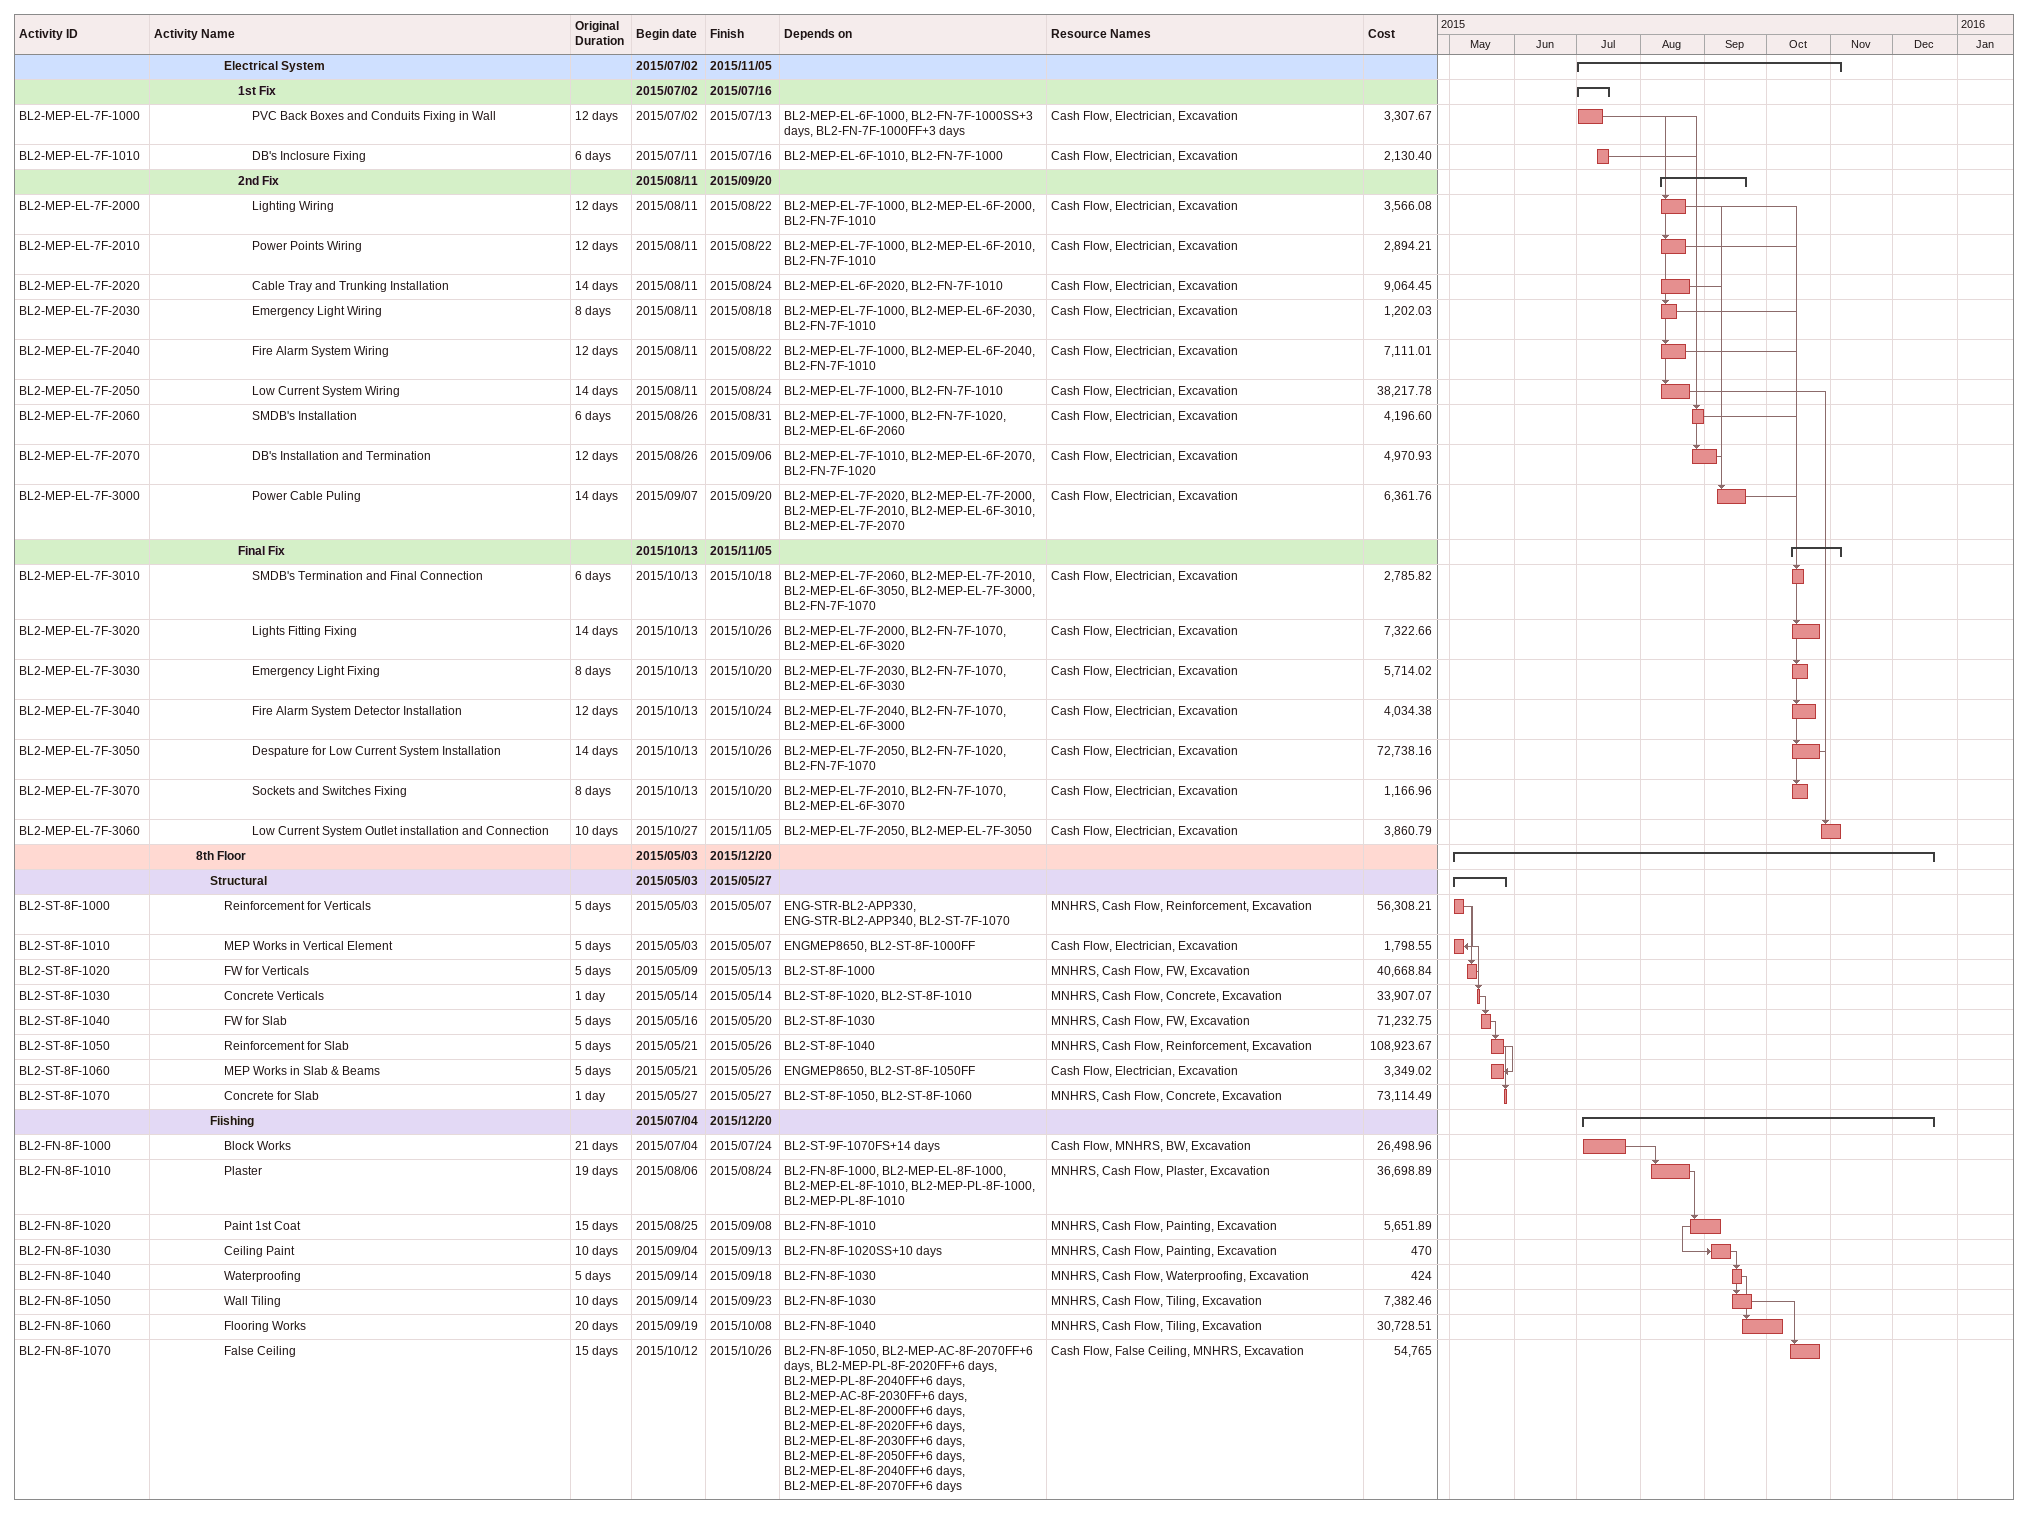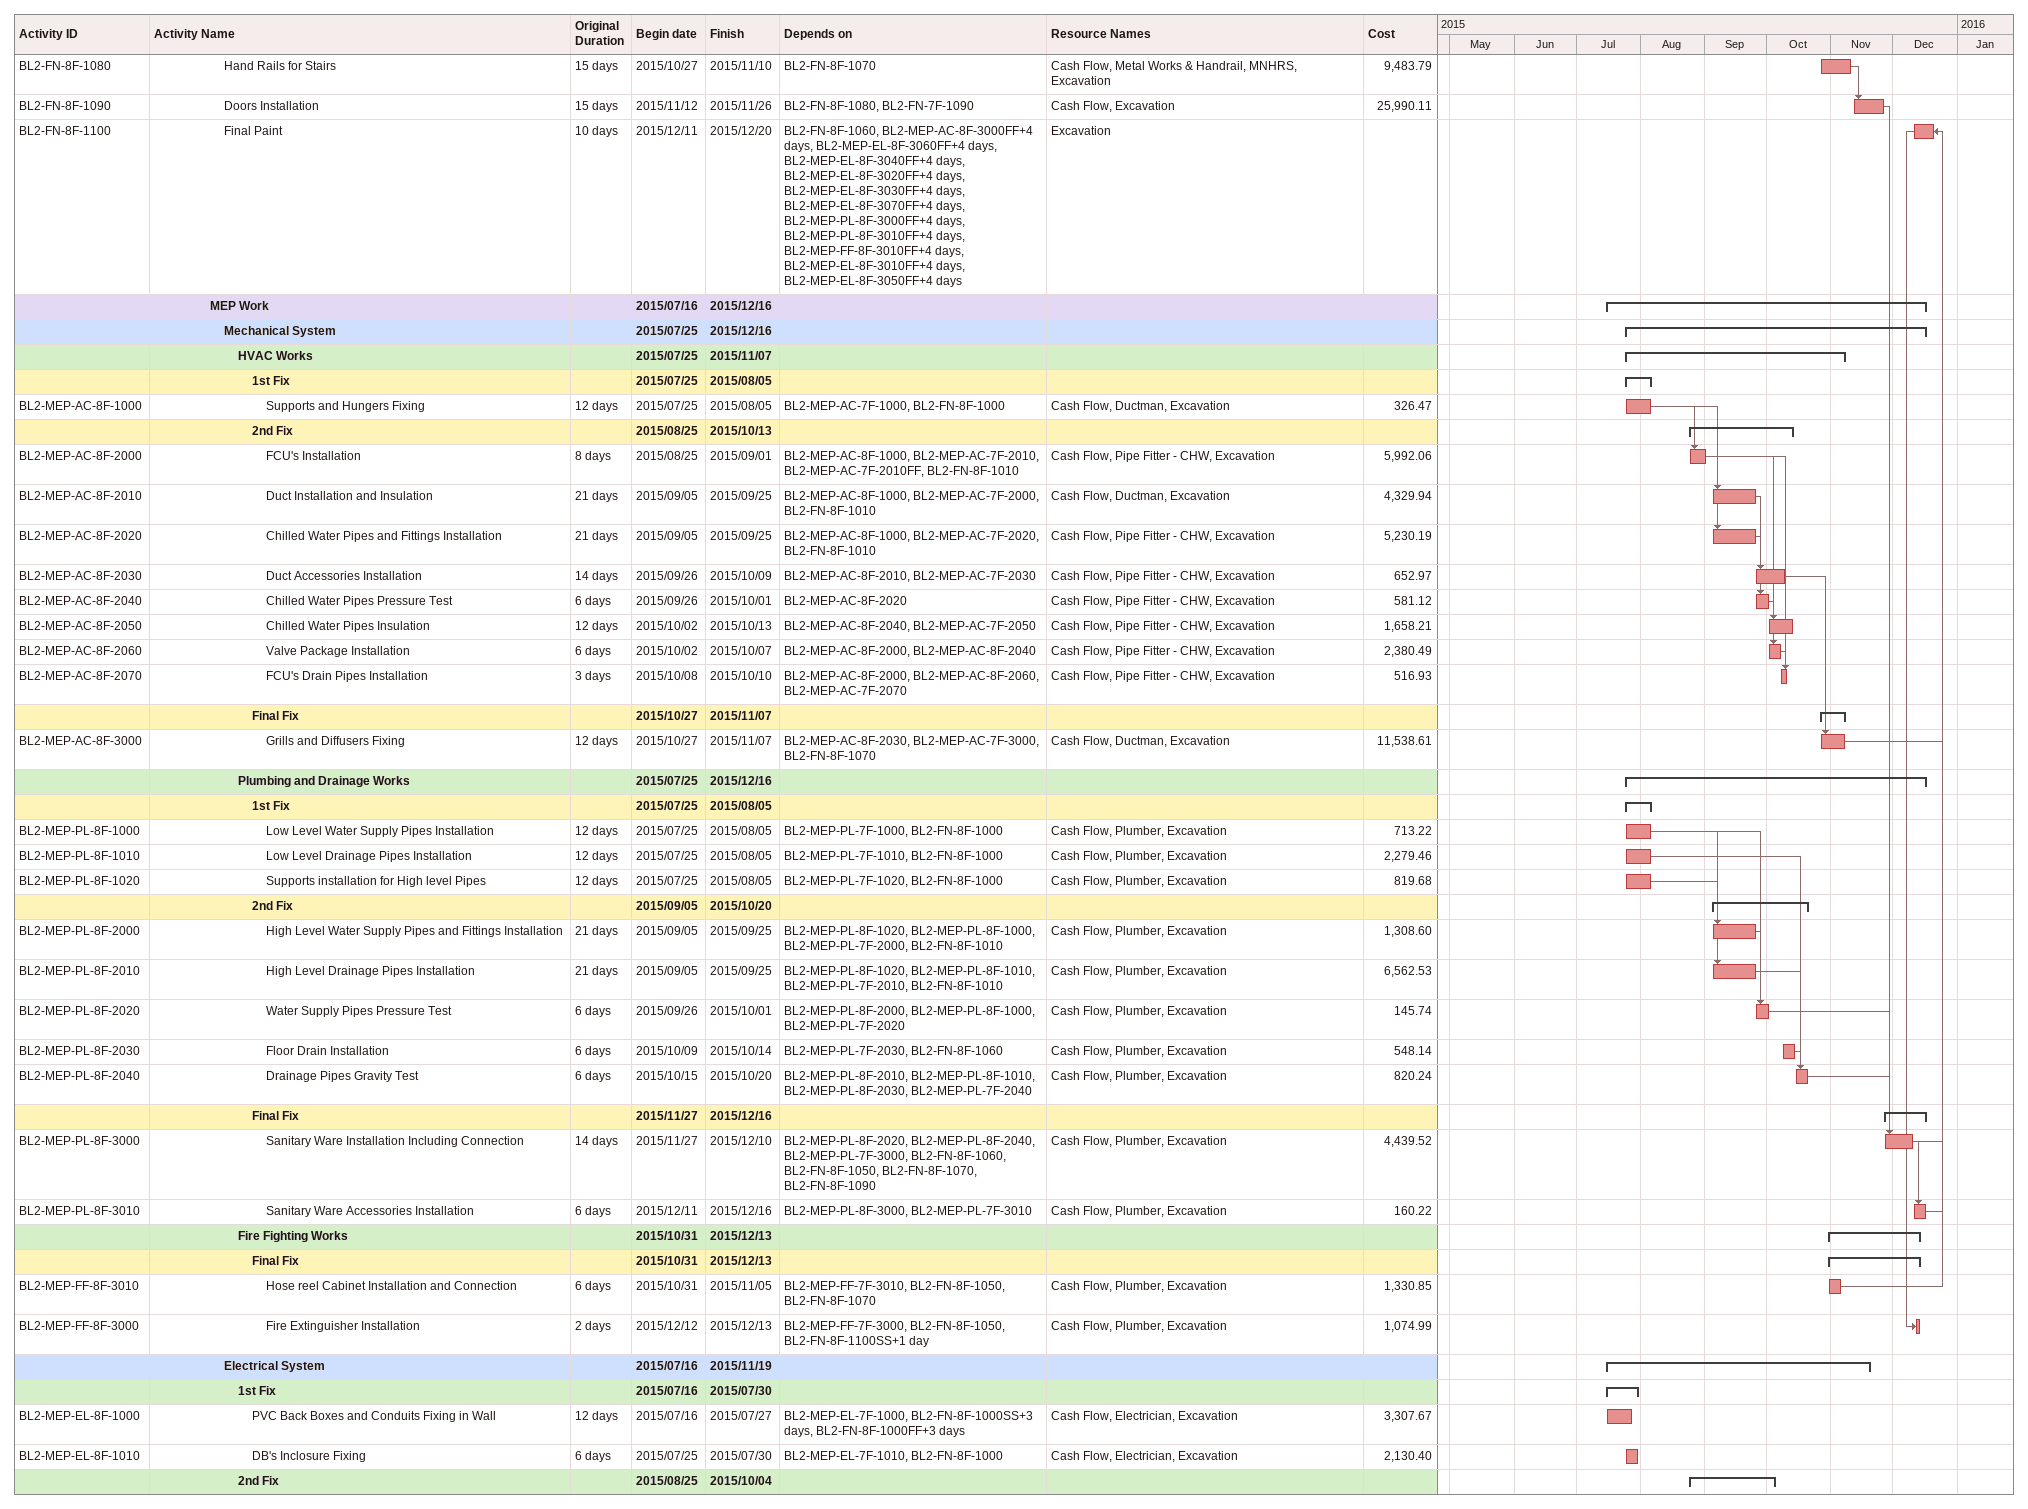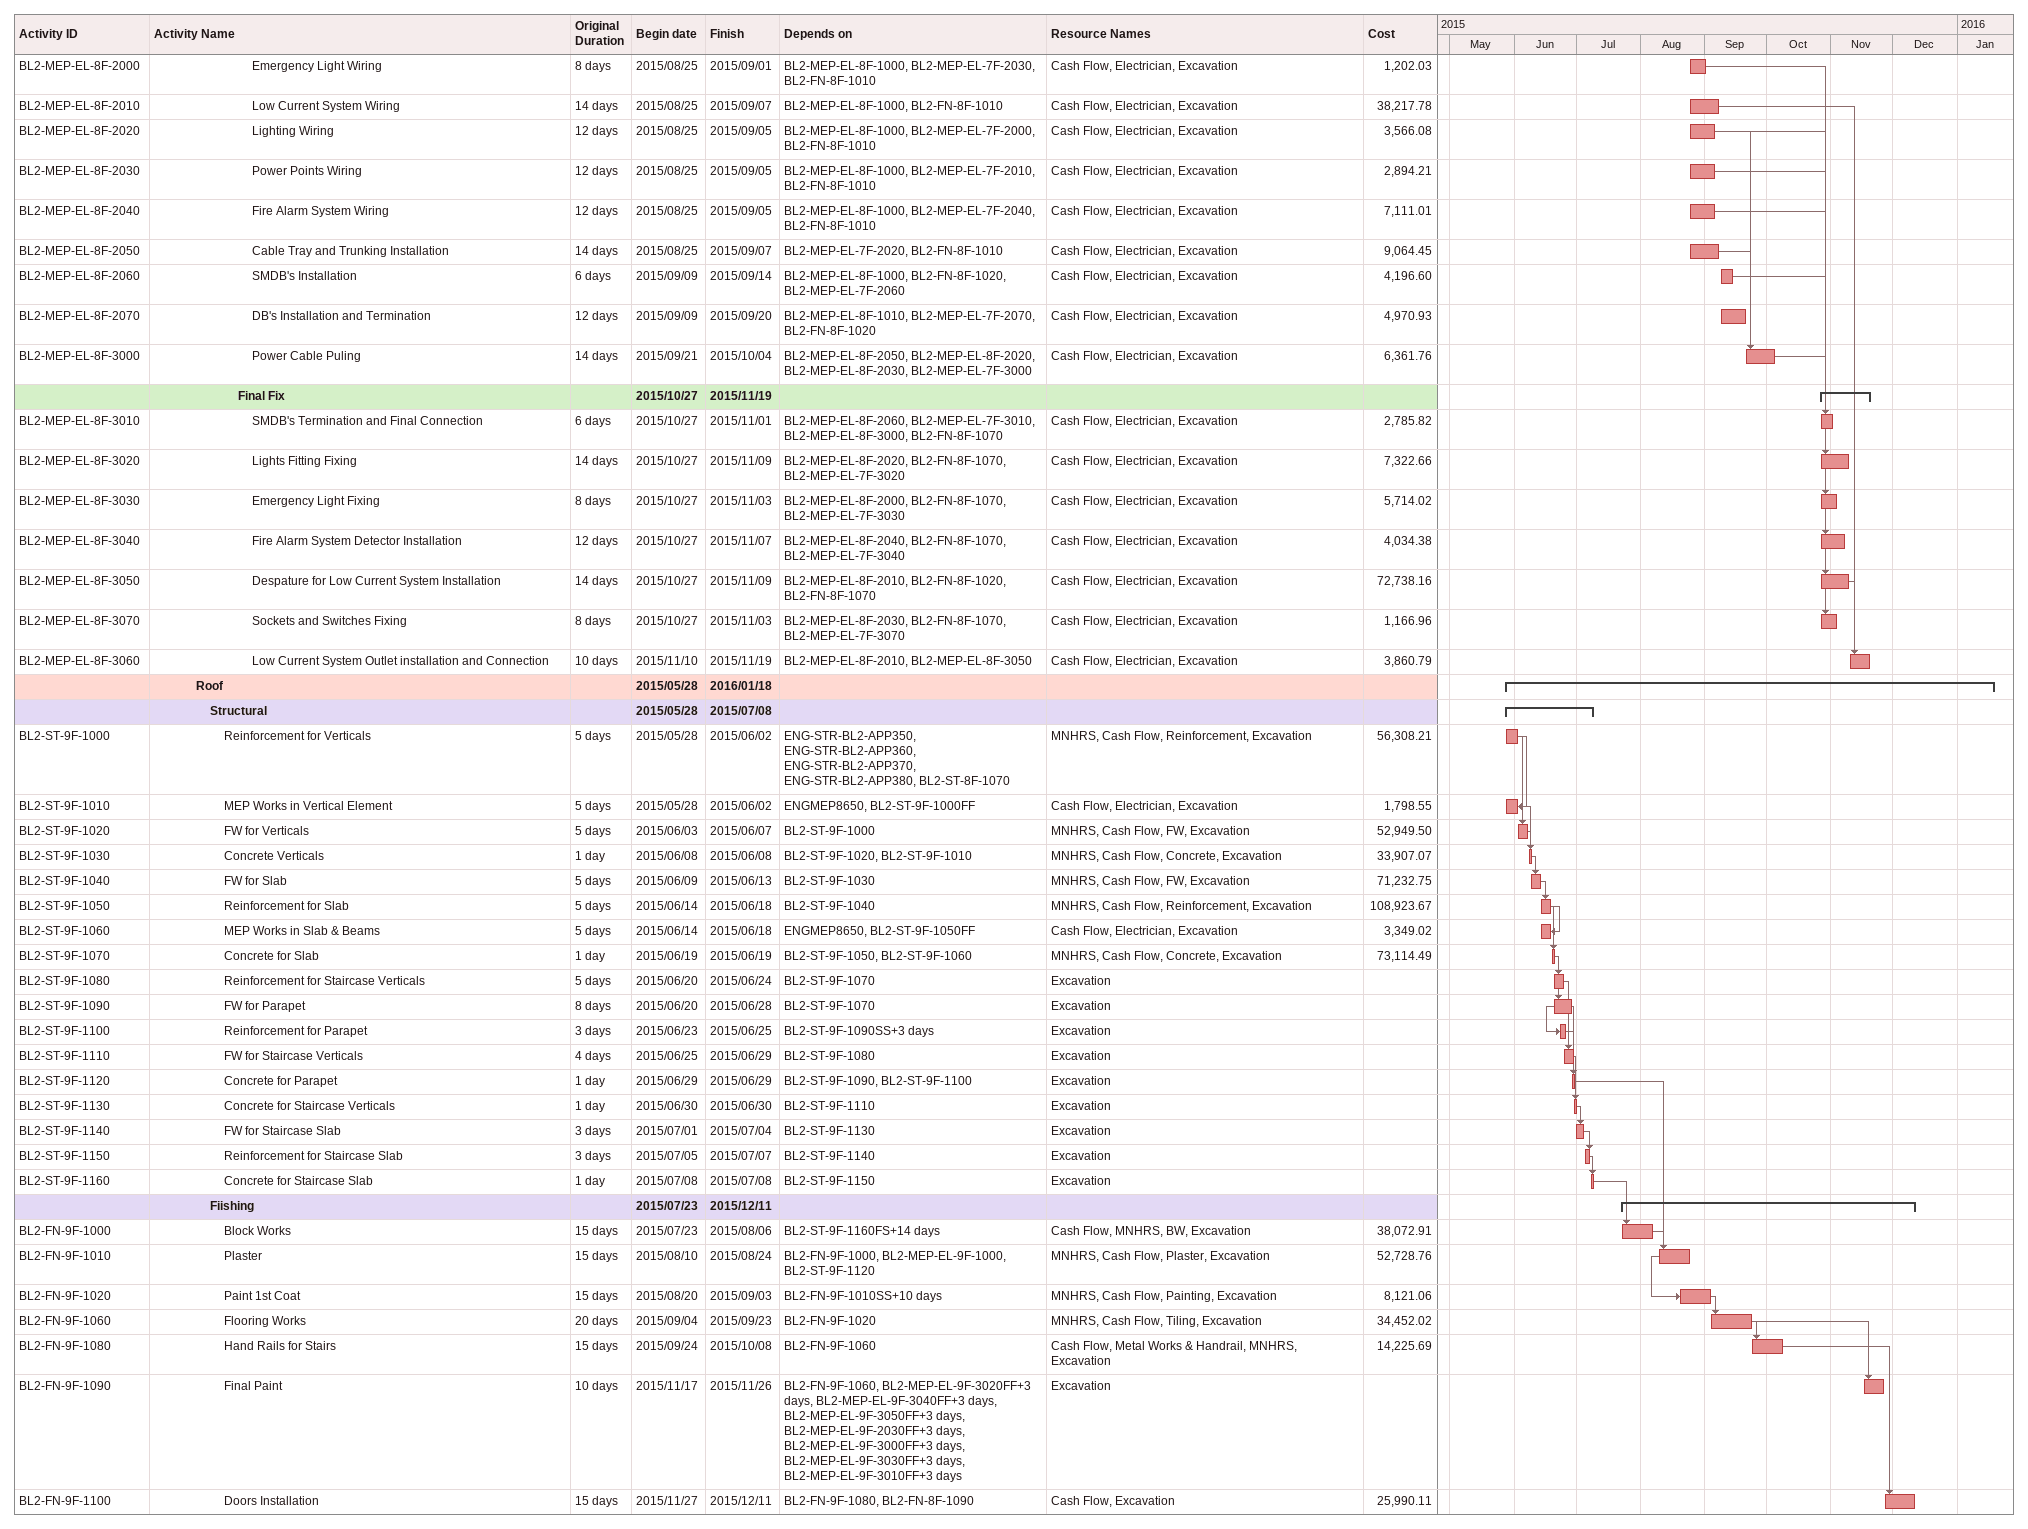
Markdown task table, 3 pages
| ID | Level | Task | Original duration | Start | Finish | Predecessors | Resources | Cost |
|---|---|---|---|---|---|---|---|---|
|  | 6 | **Electrical System** |  | 2015-07-02 | 2015-11-05 |  |  |  |
|  | 7 | **1st Fix** |  | 2015-07-02 | 2015-07-16 |  |  |  |
| BL2-MEP-EL-7F-1000 | 8 | PVC Back Boxes and Conduits Fixing in Wall | 12d | 2015-07-02 | 2015-07-13 | BL2-MEP-EL-6F-1000, BL2-FN-7F-1000SS+3d, BL2-FN-7F-1000FF+3d | Cash Flow, Electrician, Excavation | 3307.67 |
| BL2-MEP-EL-7F-1010 | 8 | DB's Inclosure Fixing | 6d | 2015-07-11 | 2015-07-16 | BL2-MEP-EL-6F-1010, BL2-FN-7F-1000 | Cash Flow, Electrician, Excavation | 2130.40 |
|  | 7 | **2nd Fix** |  | 2015-08-11 | 2015-09-20 |  |  |  |
| BL2-MEP-EL-7F-2000 | 8 | Lighting Wiring | 12d | 2015-08-11 | 2015-08-22 | BL2-MEP-EL-7F-1000, BL2-MEP-EL-6F-2000, BL2-FN-7F-1010 | Cash Flow, Electrician, Excavation | 3566.08 |
| BL2-MEP-EL-7F-2010 | 8 | Power Points Wiring | 12d | 2015-08-11 | 2015-08-22 | BL2-MEP-EL-7F-1000, BL2-MEP-EL-6F-2010, BL2-FN-7F-1010 | Cash Flow, Electrician, Excavation | 2894.21 |
| BL2-MEP-EL-7F-2020 | 8 | Cable Tray and Trunking Installation | 14d | 2015-08-11 | 2015-08-24 | BL2-MEP-EL-6F-2020, BL2-FN-7F-1010 | Cash Flow, Electrician, Excavation | 9064.45 |
| BL2-MEP-EL-7F-2030 | 8 | Emergency Light Wiring | 8d | 2015-08-11 | 2015-08-18 | BL2-MEP-EL-7F-1000, BL2-MEP-EL-6F-2030, BL2-FN-7F-1010 | Cash Flow, Electrician, Excavation | 1202.03 |
| BL2-MEP-EL-7F-2040 | 8 | Fire Alarm System Wiring | 12d | 2015-08-11 | 2015-08-22 | BL2-MEP-EL-7F-1000, BL2-MEP-EL-6F-2040, BL2-FN-7F-1010 | Cash Flow, Electrician, Excavation | 7111.01 |
| BL2-MEP-EL-7F-2050 | 8 | Low Current System Wiring | 14d | 2015-08-11 | 2015-08-24 | BL2-MEP-EL-7F-1000, BL2-FN-7F-1010 | Cash Flow, Electrician, Excavation | 38217.78 |
| BL2-MEP-EL-7F-2060 | 8 | SMDB's Installation | 6d | 2015-08-26 | 2015-08-31 | BL2-MEP-EL-7F-1000, BL2-FN-7F-1020, BL2-MEP-EL-6F-2060 | Cash Flow, Electrician, Excavation | 4196.60 |
| BL2-MEP-EL-7F-2070 | 8 | DB's Installation and Termination | 12d | 2015-08-26 | 2015-09-06 | BL2-MEP-EL-7F-1010, BL2-MEP-EL-6F-2070, BL2-FN-7F-1020 | Cash Flow, Electrician, Excavation | 4970.93 |
| BL2-MEP-EL-7F-3000 | 8 | Power Cable Puling | 14d | 2015-09-07 | 2015-09-20 | BL2-MEP-EL-7F-2020, BL2-MEP-EL-7F-2000, BL2-MEP-EL-7F-2010, BL2-MEP-EL-6F-3010, BL2-MEP-EL-7F-2070 | Cash Flow, Electrician, Excavation | 6361.76 |
|  | 7 | **Final Fix** |  | 2015-10-13 | 2015-11-05 |  |  |  |
| BL2-MEP-EL-7F-3010 | 8 | SMDB's Termination and Final Connection | 6d | 2015-10-13 | 2015-10-18 | BL2-MEP-EL-7F-2060, BL2-MEP-EL-7F-2010, BL2-MEP-EL-6F-3050, BL2-MEP-EL-7F-3000, BL2-FN-7F-1070 | Cash Flow, Electrician, Excavation | 2785.82 |
| BL2-MEP-EL-7F-3020 | 8 | Lights Fitting Fixing | 14d | 2015-10-13 | 2015-10-26 | BL2-MEP-EL-7F-2000, BL2-FN-7F-1070, BL2-MEP-EL-6F-3020 | Cash Flow, Electrician, Excavation | 7322.66 |
| BL2-MEP-EL-7F-3030 | 8 | Emergency Light Fixing | 8d | 2015-10-13 | 2015-10-20 | BL2-MEP-EL-7F-2030, BL2-FN-7F-1070, BL2-MEP-EL-6F-3030 | Cash Flow, Electrician, Excavation | 5714.02 |
| BL2-MEP-EL-7F-3040 | 8 | Fire Alarm System Detector Installation | 12d | 2015-10-13 | 2015-10-24 | BL2-MEP-EL-7F-2040, BL2-FN-7F-1070, BL2-MEP-EL-6F-3000 | Cash Flow, Electrician, Excavation | 4034.38 |
| BL2-MEP-EL-7F-3050 | 8 | Despature for Low Current System Installation | 14d | 2015-10-13 | 2015-10-26 | BL2-MEP-EL-7F-2050, BL2-FN-7F-1020, BL2-FN-7F-1070 | Cash Flow, Electrician, Excavation | 72738.16 |
| BL2-MEP-EL-7F-3070 | 8 | Sockets and Switches Fixing | 8d | 2015-10-13 | 2015-10-20 | BL2-MEP-EL-7F-2010, BL2-FN-7F-1070, BL2-MEP-EL-6F-3070 | Cash Flow, Electrician, Excavation | 1166.96 |
| BL2-MEP-EL-7F-3060 | 8 | Low Current System Outlet installation and Connection | 10d | 2015-10-27 | 2015-11-05 | BL2-MEP-EL-7F-2050, BL2-MEP-EL-7F-3050 | Cash Flow, Electrician, Excavation | 3860.79 |
|  | 4 | **8th Floor** |  | 2015-05-03 | 2015-12-20 |  |  |  |
|  | 5 | **Structural** |  | 2015-05-03 | 2015-05-27 |  |  |  |
| BL2-ST-8F-1000 | 6 | Reinforcement for Verticals | 5d | 2015-05-03 | 2015-05-07 | ENG-STR-BL2-APP330, ENG-STR-BL2-APP340, BL2-ST-7F-1070 | MNHRS, Cash Flow, Reinforcement, Excavation | 56308.21 |
| BL2-ST-8F-1010 | 6 | MEP Works in Vertical Element | 5d | 2015-05-03 | 2015-05-07 | ENGMEP8650, BL2-ST-8F-1000FF | Cash Flow, Electrician, Excavation | 1798.55 |
| BL2-ST-8F-1020 | 6 | FW for Verticals | 5d | 2015-05-09 | 2015-05-13 | BL2-ST-8F-1000 | MNHRS, Cash Flow, FW, Excavation | 40668.84 |
| BL2-ST-8F-1030 | 6 | Concrete Verticals | 1d | 2015-05-14 | 2015-05-14 | BL2-ST-8F-1020, BL2-ST-8F-1010 | MNHRS, Cash Flow, Concrete, Excavation | 33907.07 |
| BL2-ST-8F-1040 | 6 | FW for Slab | 5d | 2015-05-16 | 2015-05-20 | BL2-ST-8F-1030 | MNHRS, Cash Flow, FW, Excavation | 71232.75 |
| BL2-ST-8F-1050 | 6 | Reinforcement for Slab | 5d | 2015-05-21 | 2015-05-26 | BL2-ST-8F-1040 | MNHRS, Cash Flow, Reinforcement, Excavation | 108923.67 |
| BL2-ST-8F-1060 | 6 | MEP Works in Slab & Beams | 5d | 2015-05-21 | 2015-05-26 | ENGMEP8650, BL2-ST-8F-1050FF | Cash Flow, Electrician, Excavation | 3349.02 |
| BL2-ST-8F-1070 | 6 | Concrete for Slab | 1d | 2015-05-27 | 2015-05-27 | BL2-ST-8F-1050, BL2-ST-8F-1060 | MNHRS, Cash Flow, Concrete, Excavation | 73114.49 |
|  | 5 | **Fiishing** |  | 2015-07-04 | 2015-12-20 |  |  |  |
| BL2-FN-8F-1000 | 6 | Block Works | 21d | 2015-07-04 | 2015-07-24 | BL2-ST-9F-1070FS+14d | Cash Flow, MNHRS, BW, Excavation | 26498.96 |
| BL2-FN-8F-1010 | 6 | Plaster | 19d | 2015-08-06 | 2015-08-24 | BL2-FN-8F-1000, BL2-MEP-EL-8F-1000, BL2-MEP-EL-8F-1010, BL2-MEP-PL-8F-1000, BL2-MEP-PL-8F-1010 | MNHRS, Cash Flow, Plaster, Excavation | 36698.89 |
| BL2-FN-8F-1020 | 6 | Paint 1st Coat | 15d | 2015-08-25 | 2015-09-08 | BL2-FN-8F-1010 | MNHRS, Cash Flow, Painting, Excavation | 5651.89 |
| BL2-FN-8F-1030 | 6 | Ceiling Paint | 10d | 2015-09-04 | 2015-09-13 | BL2-FN-8F-1020SS+10d | MNHRS, Cash Flow, Painting, Excavation | 470 |
| BL2-FN-8F-1040 | 6 | Waterproofing | 5d | 2015-09-14 | 2015-09-18 | BL2-FN-8F-1030 | MNHRS, Cash Flow, Waterproofing, Excavation | 424 |
| BL2-FN-8F-1050 | 6 | Wall Tiling | 10d | 2015-09-14 | 2015-09-23 | BL2-FN-8F-1030 | MNHRS, Cash Flow, Tiling, Excavation | 7382.46 |
| BL2-FN-8F-1060 | 6 | Flooring Works | 20d | 2015-09-19 | 2015-10-08 | BL2-FN-8F-1040 | MNHRS, Cash Flow, Tiling, Excavation | 30728.51 |
| BL2-FN-8F-1070 | 6 | False Ceiling | 15d | 2015-10-12 | 2015-10-26 | BL2-FN-8F-1050, BL2-MEP-AC-8F-2070FF+6d, BL2-MEP-PL-8F-2020FF+6d, BL2-MEP-PL-8F-2040FF+6d, BL2-MEP-AC-8F-2030FF+6d, BL2-MEP-EL-8F-2000FF+6d, BL2-MEP-EL-8F-2020FF+6d, BL2-MEP-EL-8F-2030FF+6d, BL2-MEP-EL-8F-2050FF+6d, BL2-MEP-EL-8F-2040FF+6d, BL2-MEP-EL-8F-2070FF+6d | Cash Flow, False Ceiling, MNHRS, Excavation | 54765 |
| BL2-FN-8F-1080 | 6 | Hand Rails for Stairs | 15d | 2015-10-27 | 2015-11-10 | BL2-FN-8F-1070 | Cash Flow, Metal Works & Handrail, MNHRS, Excavation | 9483.79 |
| BL2-FN-8F-1090 | 6 | Doors Installation | 15d | 2015-11-12 | 2015-11-26 | BL2-FN-8F-1080, BL2-FN-7F-1090 | Cash Flow, Excavation | 25990.11 |
| BL2-FN-8F-1100 | 6 | Final Paint | 10d | 2015-12-11 | 2015-12-20 | BL2-FN-8F-1060, BL2-MEP-AC-8F-3000FF+4d, BL2-MEP-EL-8F-3060FF+4d, BL2-MEP-EL-8F-3040FF+4d, BL2-MEP-EL-8F-3020FF+4d, BL2-MEP-EL-8F-3030FF+4d, BL2-MEP-EL-8F-3070FF+4d, BL2-MEP-PL-8F-3000FF+4d, BL2-MEP-PL-8F-3010FF+4d, BL2-MEP-FF-8F-3010FF+4d, BL2-MEP-EL-8F-3010FF+4d, BL2-MEP-EL-8F-3050FF+4d | Excavation |  |
|  | 5 | **MEP Work** |  | 2015-07-16 | 2015-12-16 |  |  |  |
|  | 6 | **Mechanical System** |  | 2015-07-25 | 2015-12-16 |  |  |  |
|  | 7 | **HVAC Works** |  | 2015-07-25 | 2015-11-07 |  |  |  |
|  | 8 | **1st Fix** |  | 2015-07-25 | 2015-08-05 |  |  |  |
| BL2-MEP-AC-8F-1000 | 9 | Supports and Hungers Fixing | 12d | 2015-07-25 | 2015-08-05 | BL2-MEP-AC-7F-1000, BL2-FN-8F-1000 | Cash Flow, Ductman, Excavation | 326.47 |
|  | 8 | **2nd Fix** |  | 2015-08-25 | 2015-10-13 |  |  |  |
| BL2-MEP-AC-8F-2000 | 9 | FCU's Installation | 8d | 2015-08-25 | 2015-09-01 | BL2-MEP-AC-8F-1000, BL2-MEP-AC-7F-2010, BL2-MEP-AC-7F-2010FF, BL2-FN-8F-1010 | Cash Flow, Pipe Fitter - CHW, Excavation | 5992.06 |
| BL2-MEP-AC-8F-2010 | 9 | Duct Installation and Insulation | 21d | 2015-09-05 | 2015-09-25 | BL2-MEP-AC-8F-1000, BL2-MEP-AC-7F-2000, BL2-FN-8F-1010 | Cash Flow, Ductman, Excavation | 4329.94 |
| BL2-MEP-AC-8F-2020 | 9 | Chilled Water Pipes and Fittings Installation | 21d | 2015-09-05 | 2015-09-25 | BL2-MEP-AC-8F-1000, BL2-MEP-AC-7F-2020, BL2-FN-8F-1010 | Cash Flow, Pipe Fitter - CHW, Excavation | 5230.19 |
| BL2-MEP-AC-8F-2030 | 9 | Duct Accessories Installation | 14d | 2015-09-26 | 2015-10-09 | BL2-MEP-AC-8F-2010, BL2-MEP-AC-7F-2030 | Cash Flow, Pipe Fitter - CHW, Excavation | 652.97 |
| BL2-MEP-AC-8F-2040 | 9 | Chilled Water Pipes Pressure Test | 6d | 2015-09-26 | 2015-10-01 | BL2-MEP-AC-8F-2020 | Cash Flow, Pipe Fitter - CHW, Excavation | 581.12 |
| BL2-MEP-AC-8F-2050 | 9 | Chilled Water Pipes Insulation | 12d | 2015-10-02 | 2015-10-13 | BL2-MEP-AC-8F-2040, BL2-MEP-AC-7F-2050 | Cash Flow, Pipe Fitter - CHW, Excavation | 1658.21 |
| BL2-MEP-AC-8F-2060 | 9 | Valve Package Installation | 6d | 2015-10-02 | 2015-10-07 | BL2-MEP-AC-8F-2000, BL2-MEP-AC-8F-2040 | Cash Flow, Pipe Fitter - CHW, Excavation | 2380.49 |
| BL2-MEP-AC-8F-2070 | 9 | FCU's Drain Pipes Installation | 3d | 2015-10-08 | 2015-10-10 | BL2-MEP-AC-8F-2000, BL2-MEP-AC-8F-2060, BL2-MEP-AC-7F-2070 | Cash Flow, Pipe Fitter - CHW, Excavation | 516.93 |
|  | 8 | **Final Fix** |  | 2015-10-27 | 2015-11-07 |  |  |  |
| BL2-MEP-AC-8F-3000 | 9 | Grills and Diffusers Fixing | 12d | 2015-10-27 | 2015-11-07 | BL2-MEP-AC-8F-2030, BL2-MEP-AC-7F-3000, BL2-FN-8F-1070 | Cash Flow, Ductman, Excavation | 11538.61 |
|  | 7 | **Plumbing and Drainage Works** |  | 2015-07-25 | 2015-12-16 |  |  |  |
|  | 8 | **1st Fix** |  | 2015-07-25 | 2015-08-05 |  |  |  |
| BL2-MEP-PL-8F-1000 | 9 | Low Level Water Supply Pipes Installation | 12d | 2015-07-25 | 2015-08-05 | BL2-MEP-PL-7F-1000, BL2-FN-8F-1000 | Cash Flow, Plumber, Excavation | 713.22 |
| BL2-MEP-PL-8F-1010 | 9 | Low Level Drainage Pipes Installation | 12d | 2015-07-25 | 2015-08-05 | BL2-MEP-PL-7F-1010, BL2-FN-8F-1000 | Cash Flow, Plumber, Excavation | 2279.46 |
| BL2-MEP-PL-8F-1020 | 9 | Supports installation for High level Pipes | 12d | 2015-07-25 | 2015-08-05 | BL2-MEP-PL-7F-1020, BL2-FN-8F-1000 | Cash Flow, Plumber, Excavation | 819.68 |
|  | 8 | **2nd Fix** |  | 2015-09-05 | 2015-10-20 |  |  |  |
| BL2-MEP-PL-8F-2000 | 9 | High Level Water Supply Pipes and Fittings Installation | 21d | 2015-09-05 | 2015-09-25 | BL2-MEP-PL-8F-1020, BL2-MEP-PL-8F-1000, BL2-MEP-PL-7F-2000, BL2-FN-8F-1010 | Cash Flow, Plumber, Excavation | 1308.60 |
| BL2-MEP-PL-8F-2010 | 9 | High Level Drainage Pipes Installation | 21d | 2015-09-05 | 2015-09-25 | BL2-MEP-PL-8F-1020, BL2-MEP-PL-8F-1010, BL2-MEP-PL-7F-2010, BL2-FN-8F-1010 | Cash Flow, Plumber, Excavation | 6562.53 |
| BL2-MEP-PL-8F-2020 | 9 | Water Supply Pipes Pressure Test | 6d | 2015-09-26 | 2015-10-01 | BL2-MEP-PL-8F-2000, BL2-MEP-PL-8F-1000, BL2-MEP-PL-7F-2020 | Cash Flow, Plumber, Excavation | 145.74 |
| BL2-MEP-PL-8F-2030 | 9 | Floor Drain Installation | 6d | 2015-10-09 | 2015-10-14 | BL2-MEP-PL-7F-2030, BL2-FN-8F-1060 | Cash Flow, Plumber, Excavation | 548.14 |
| BL2-MEP-PL-8F-2040 | 9 | Drainage Pipes Gravity Test | 6d | 2015-10-15 | 2015-10-20 | BL2-MEP-PL-8F-2010, BL2-MEP-PL-8F-1010, BL2-MEP-PL-8F-2030, BL2-MEP-PL-7F-2040 | Cash Flow, Plumber, Excavation | 820.24 |
|  | 8 | **Final Fix** |  | 2015-11-27 | 2015-12-16 |  |  |  |
| BL2-MEP-PL-8F-3000 | 9 | Sanitary Ware Installation Including Connection | 14d | 2015-11-27 | 2015-12-10 | BL2-MEP-PL-8F-2020, BL2-MEP-PL-8F-2040, BL2-MEP-PL-7F-3000, BL2-FN-8F-1060, BL2-FN-8F-1050, BL2-FN-8F-1070, BL2-FN-8F-1090 | Cash Flow, Plumber, Excavation | 4439.52 |
| BL2-MEP-PL-8F-3010 | 9 | Sanitary Ware Accessories Installation | 6d | 2015-12-11 | 2015-12-16 | BL2-MEP-PL-8F-3000, BL2-MEP-PL-7F-3010 | Cash Flow, Plumber, Excavation | 160.22 |
|  | 7 | **Fire Fighting Works** |  | 2015-10-31 | 2015-12-13 |  |  |  |
|  | 8 | **Final Fix** |  | 2015-10-31 | 2015-12-13 |  |  |  |
| BL2-MEP-FF-8F-3010 | 9 | Hose reel Cabinet Installation and Connection | 6d | 2015-10-31 | 2015-11-05 | BL2-MEP-FF-7F-3010, BL2-FN-8F-1050, BL2-FN-8F-1070 | Cash Flow, Plumber, Excavation | 1330.85 |
| BL2-MEP-FF-8F-3000 | 9 | Fire Extinguisher Installation | 2d | 2015-12-12 | 2015-12-13 | BL2-MEP-FF-7F-3000, BL2-FN-8F-1050, BL2-FN-8F-1100SS+1d | Cash Flow, Plumber, Excavation | 1074.99 |
|  | 6 | **Electrical System** |  | 2015-07-16 | 2015-11-19 |  |  |  |
|  | 7 | **1st Fix** |  | 2015-07-16 | 2015-07-30 |  |  |  |
| BL2-MEP-EL-8F-1000 | 8 | PVC Back Boxes and Conduits Fixing in Wall | 12d | 2015-07-16 | 2015-07-27 | BL2-MEP-EL-7F-1000, BL2-FN-8F-1000SS+3d, BL2-FN-8F-1000FF+3d | Cash Flow, Electrician, Excavation | 3307.67 |
| BL2-MEP-EL-8F-1010 | 8 | DB's Inclosure Fixing | 6d | 2015-07-25 | 2015-07-30 | BL2-MEP-EL-7F-1010, BL2-FN-8F-1000 | Cash Flow, Electrician, Excavation | 2130.40 |
|  | 7 | **2nd Fix** |  | 2015-08-25 | 2015-10-04 |  |  |  |
| BL2-MEP-EL-8F-2000 | 8 | Emergency Light Wiring | 8d | 2015-08-25 | 2015-09-01 | BL2-MEP-EL-8F-1000, BL2-MEP-EL-7F-2030, BL2-FN-8F-1010 | Cash Flow, Electrician, Excavation | 1202.03 |
| BL2-MEP-EL-8F-2010 | 8 | Low Current System Wiring | 14d | 2015-08-25 | 2015-09-07 | BL2-MEP-EL-8F-1000, BL2-FN-8F-1010 | Cash Flow, Electrician, Excavation | 38217.78 |
| BL2-MEP-EL-8F-2020 | 8 | Lighting Wiring | 12d | 2015-08-25 | 2015-09-05 | BL2-MEP-EL-8F-1000, BL2-MEP-EL-7F-2000, BL2-FN-8F-1010 | Cash Flow, Electrician, Excavation | 3566.08 |
| BL2-MEP-EL-8F-2030 | 8 | Power Points Wiring | 12d | 2015-08-25 | 2015-09-05 | BL2-MEP-EL-8F-1000, BL2-MEP-EL-7F-2010, BL2-FN-8F-1010 | Cash Flow, Electrician, Excavation | 2894.21 |
| BL2-MEP-EL-8F-2040 | 8 | Fire Alarm System Wiring | 12d | 2015-08-25 | 2015-09-05 | BL2-MEP-EL-8F-1000, BL2-MEP-EL-7F-2040, BL2-FN-8F-1010 | Cash Flow, Electrician, Excavation | 7111.01 |
| BL2-MEP-EL-8F-2050 | 8 | Cable Tray and Trunking Installation | 14d | 2015-08-25 | 2015-09-07 | BL2-MEP-EL-7F-2020, BL2-FN-8F-1010 | Cash Flow, Electrician, Excavation | 9064.45 |
| BL2-MEP-EL-8F-2060 | 8 | SMDB's Installation | 6d | 2015-09-09 | 2015-09-14 | BL2-MEP-EL-8F-1000, BL2-FN-8F-1020, BL2-MEP-EL-7F-2060 | Cash Flow, Electrician, Excavation | 4196.60 |
| BL2-MEP-EL-8F-2070 | 8 | DB's Installation and Termination | 12d | 2015-09-09 | 2015-09-20 | BL2-MEP-EL-8F-1010, BL2-MEP-EL-7F-2070, BL2-FN-8F-1020 | Cash Flow, Electrician, Excavation | 4970.93 |
| BL2-MEP-EL-8F-3000 | 8 | Power Cable Puling | 14d | 2015-09-21 | 2015-10-04 | BL2-MEP-EL-8F-2050, BL2-MEP-EL-8F-2020, BL2-MEP-EL-8F-2030, BL2-MEP-EL-7F-3000 | Cash Flow, Electrician, Excavation | 6361.76 |
|  | 7 | **Final Fix** |  | 2015-10-27 | 2015-11-19 |  |  |  |
| BL2-MEP-EL-8F-3010 | 8 | SMDB's Termination and Final Connection | 6d | 2015-10-27 | 2015-11-01 | BL2-MEP-EL-8F-2060, BL2-MEP-EL-7F-3010, BL2-MEP-EL-8F-3000, BL2-FN-8F-1070 | Cash Flow, Electrician, Excavation | 2785.82 |
| BL2-MEP-EL-8F-3020 | 8 | Lights Fitting Fixing | 14d | 2015-10-27 | 2015-11-09 | BL2-MEP-EL-8F-2020, BL2-FN-8F-1070, BL2-MEP-EL-7F-3020 | Cash Flow, Electrician, Excavation | 7322.66 |
| BL2-MEP-EL-8F-3030 | 8 | Emergency Light Fixing | 8d | 2015-10-27 | 2015-11-03 | BL2-MEP-EL-8F-2000, BL2-FN-8F-1070, BL2-MEP-EL-7F-3030 | Cash Flow, Electrician, Excavation | 5714.02 |
| BL2-MEP-EL-8F-3040 | 8 | Fire Alarm System Detector Installation | 12d | 2015-10-27 | 2015-11-07 | BL2-MEP-EL-8F-2040, BL2-FN-8F-1070, BL2-MEP-EL-7F-3040 | Cash Flow, Electrician, Excavation | 4034.38 |
| BL2-MEP-EL-8F-3050 | 8 | Despature for Low Current System Installation | 14d | 2015-10-27 | 2015-11-09 | BL2-MEP-EL-8F-2010, BL2-FN-8F-1020, BL2-FN-8F-1070 | Cash Flow, Electrician, Excavation | 72738.16 |
| BL2-MEP-EL-8F-3070 | 8 | Sockets and Switches Fixing | 8d | 2015-10-27 | 2015-11-03 | BL2-MEP-EL-8F-2030, BL2-FN-8F-1070, BL2-MEP-EL-7F-3070 | Cash Flow, Electrician, Excavation | 1166.96 |
| BL2-MEP-EL-8F-3060 | 8 | Low Current System Outlet installation and Connection | 10d | 2015-11-10 | 2015-11-19 | BL2-MEP-EL-8F-2010, BL2-MEP-EL-8F-3050 | Cash Flow, Electrician, Excavation | 3860.79 |
|  | 4 | **Roof** |  | 2015-05-28 | 2016-01-18 |  |  |  |
|  | 5 | **Structural** |  | 2015-05-28 | 2015-07-08 |  |  |  |
| BL2-ST-9F-1000 | 6 | Reinforcement for Verticals | 5d | 2015-05-28 | 2015-06-02 | ENG-STR-BL2-APP350, ENG-STR-BL2-APP360, ENG-STR-BL2-APP370, ENG-STR-BL2-APP380, BL2-ST-8F-1070 | MNHRS, Cash Flow, Reinforcement, Excavation | 56308.21 |
| BL2-ST-9F-1010 | 6 | MEP Works in Vertical Element | 5d | 2015-05-28 | 2015-06-02 | ENGMEP8650, BL2-ST-9F-1000FF | Cash Flow, Electrician, Excavation | 1798.55 |
| BL2-ST-9F-1020 | 6 | FW for Verticals | 5d | 2015-06-03 | 2015-06-07 | BL2-ST-9F-1000 | MNHRS, Cash Flow, FW, Excavation | 52949.50 |
| BL2-ST-9F-1030 | 6 | Concrete Verticals | 1d | 2015-06-08 | 2015-06-08 | BL2-ST-9F-1020, BL2-ST-9F-1010 | MNHRS, Cash Flow, Concrete, Excavation | 33907.07 |
| BL2-ST-9F-1040 | 6 | FW for Slab | 5d | 2015-06-09 | 2015-06-13 | BL2-ST-9F-1030 | MNHRS, Cash Flow, FW, Excavation | 71232.75 |
| BL2-ST-9F-1050 | 6 | Reinforcement for Slab | 5d | 2015-06-14 | 2015-06-18 | BL2-ST-9F-1040 | MNHRS, Cash Flow, Reinforcement, Excavation | 108923.67 |
| BL2-ST-9F-1060 | 6 | MEP Works in Slab & Beams | 5d | 2015-06-14 | 2015-06-18 | ENGMEP8650, BL2-ST-9F-1050FF | Cash Flow, Electrician, Excavation | 3349.02 |
| BL2-ST-9F-1070 | 6 | Concrete for Slab | 1d | 2015-06-19 | 2015-06-19 | BL2-ST-9F-1050, BL2-ST-9F-1060 | MNHRS, Cash Flow, Concrete, Excavation | 73114.49 |
| BL2-ST-9F-1080 | 6 | Reinforcement for Staircase Verticals | 5d | 2015-06-20 | 2015-06-24 | BL2-ST-9F-1070 | Excavation |  |
| BL2-ST-9F-1090 | 6 | FW for Parapet | 8d | 2015-06-20 | 2015-06-28 | BL2-ST-9F-1070 | Excavation |  |
| BL2-ST-9F-1100 | 6 | Reinforcement for Parapet | 3d | 2015-06-23 | 2015-06-25 | BL2-ST-9F-1090SS+3d | Excavation |  |
| BL2-ST-9F-1110 | 6 | FW for Staircase Verticals | 4d | 2015-06-25 | 2015-06-29 | BL2-ST-9F-1080 | Excavation |  |
| BL2-ST-9F-1120 | 6 | Concrete for Parapet | 1d | 2015-06-29 | 2015-06-29 | BL2-ST-9F-1090, BL2-ST-9F-1100 | Excavation |  |
| BL2-ST-9F-1130 | 6 | Concrete for Staircase Verticals | 1d | 2015-06-30 | 2015-06-30 | BL2-ST-9F-1110 | Excavation |  |
| BL2-ST-9F-1140 | 6 | FW for Staircase Slab | 3d | 2015-07-01 | 2015-07-04 | BL2-ST-9F-1130 | Excavation |  |
| BL2-ST-9F-1150 | 6 | Reinforcement for Staircase Slab | 3d | 2015-07-05 | 2015-07-07 | BL2-ST-9F-1140 | Excavation |  |
| BL2-ST-9F-1160 | 6 | Concrete for Staircase Slab | 1d | 2015-07-08 | 2015-07-08 | BL2-ST-9F-1150 | Excavation |  |
|  | 5 | **Fiishing** |  | 2015-07-23 | 2015-12-11 |  |  |  |
| BL2-FN-9F-1000 | 6 | Block Works | 15d | 2015-07-23 | 2015-08-06 | BL2-ST-9F-1160FS+14d | Cash Flow, MNHRS, BW, Excavation | 38072.91 |
| BL2-FN-9F-1010 | 6 | Plaster | 15d | 2015-08-10 | 2015-08-24 | BL2-FN-9F-1000, BL2-MEP-EL-9F-1000, BL2-ST-9F-1120 | MNHRS, Cash Flow, Plaster, Excavation | 52728.76 |
| BL2-FN-9F-1020 | 6 | Paint 1st Coat | 15d | 2015-08-20 | 2015-09-03 | BL2-FN-9F-1010SS+10d | MNHRS, Cash Flow, Painting, Excavation | 8121.06 |
| BL2-FN-9F-1060 | 6 | Flooring Works | 20d | 2015-09-04 | 2015-09-23 | BL2-FN-9F-1020 | MNHRS, Cash Flow, Tiling, Excavation | 34452.02 |
| BL2-FN-9F-1080 | 6 | Hand Rails for Stairs | 15d | 2015-09-24 | 2015-10-08 | BL2-FN-9F-1060 | Cash Flow, Metal Works & Handrail, MNHRS, Excavation | 14225.69 |
| BL2-FN-9F-1090 | 6 | Final Paint | 10d | 2015-11-17 | 2015-11-26 | BL2-FN-9F-1060, BL2-MEP-EL-9F-3020FF+3d, BL2-MEP-EL-9F-3040FF+3d, BL2-MEP-EL-9F-3050FF+3d, BL2-MEP-EL-9F-2030FF+3d, BL2-MEP-EL-9F-3000FF+3d, BL2-MEP-EL-9F-3030FF+3d, BL2-MEP-EL-9F-3010FF+3d | Excavation |  |
| BL2-FN-9F-1100 | 6 | Doors Installation | 15d | 2015-11-27 | 2015-12-11 | BL2-FN-9F-1080, BL2-FN-8F-1090 | Cash Flow, Excavation | 25990.11 |
